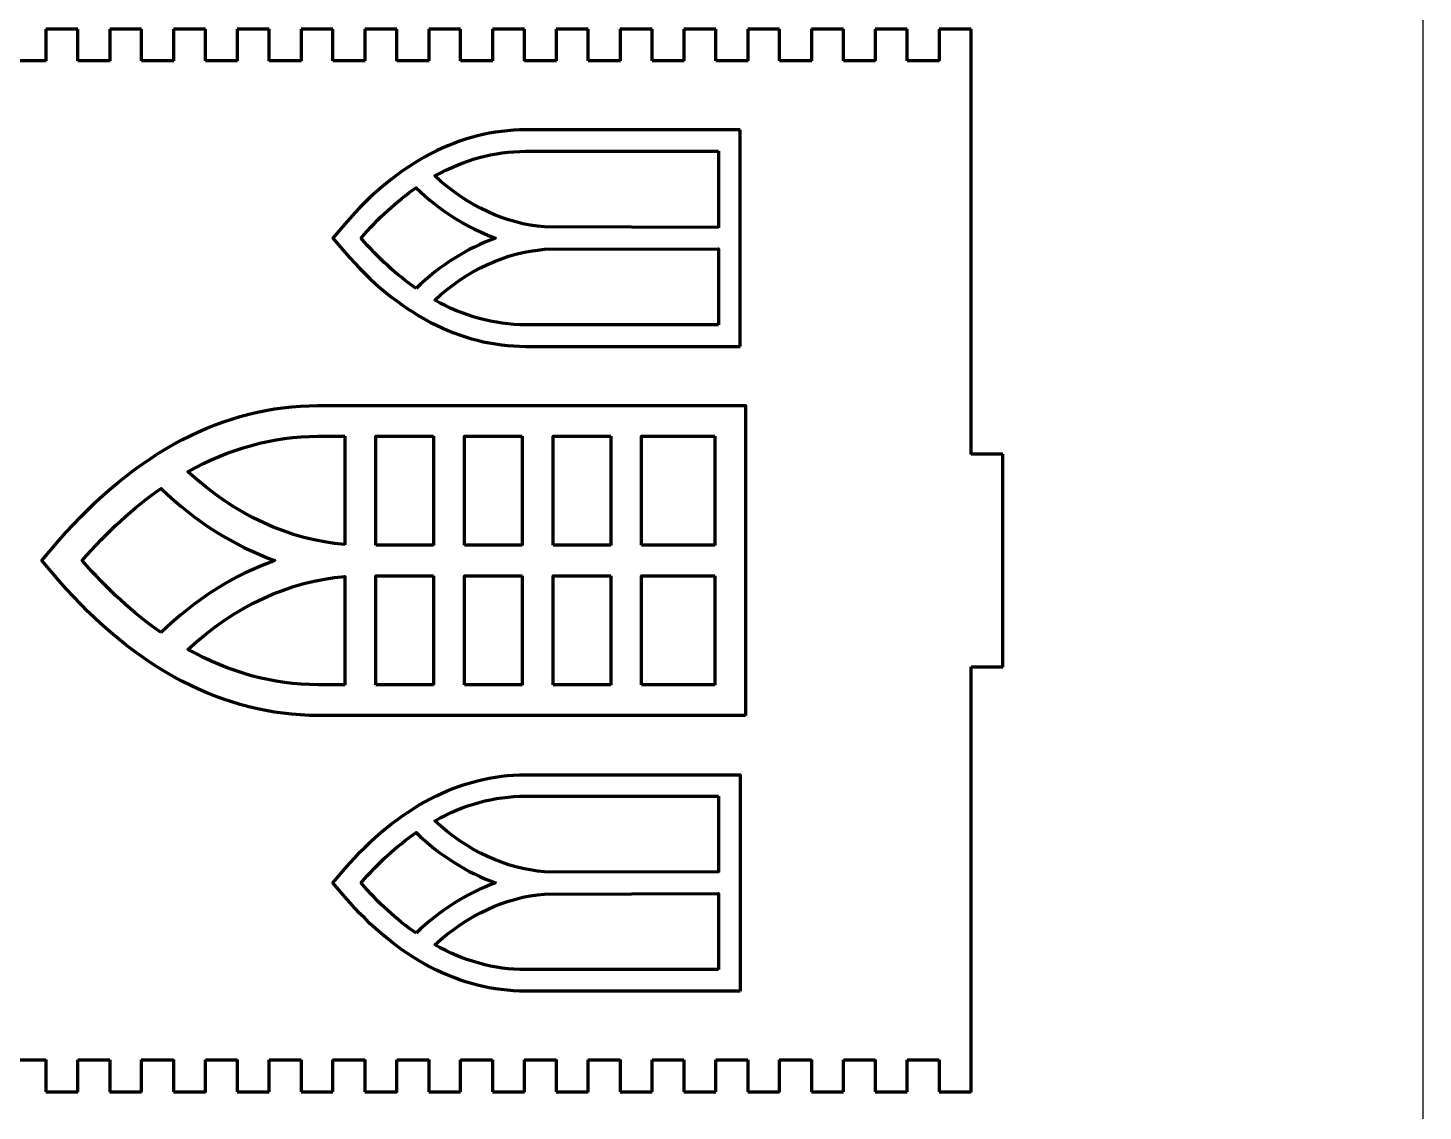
# Model space of a CAD drawing. Header units: centimetres. Extents: x 1569 to 2514, y -799 to -397.
# Drawn here: x 2391.6 to 2514.1, y -692.4 to -597.3 of the extents above; entities that cross this region are included whole.
import ezdxf

# ---------------------------------------------------------------- set-up
doc = ezdxf.new("R2010")
doc.units = ezdxf.units.CM
doc.header["$MEASUREMENT"] = 0
doc.layers.add('layer 1', color=7, linetype='Continuous')

msp = doc.modelspace()

# ---------------------------------------------------------------- linework, layer by layer
msp.add_line((2514.09, -797.2), (2514.09, -397.2))
at = {"layer": 'layer 1', "lineweight": 80}
for points, knots in [([(2396.01, -597.42), (2396.01, -597.42), (2396.01, -597.42), (2393.21, -597.42), (2393.21, -597.42)], [0.86631016, 0.86631016, 0.86631016, 0.86631016, 0.86631017, 0.871657754, 0.871657754, 0.871657754, 0.871657754]), ([(2393.21, -597.42), (2393.21, -597.42), (2393.21, -597.42), (2393.21, -600.22), (2393.21, -600.22)], [0.871657754, 0.871657754, 0.871657754, 0.871657754, 0.871657764, 0.877005348, 0.877005348, 0.877005348, 0.877005348]), ([(2396.01, -600.22), (2396.01, -600.22), (2396.01, -600.22), (2396.01, -597.42), (2396.01, -597.42)], [0.860962567, 0.860962567, 0.860962567, 0.860962567, 0.860962577, 0.86631016, 0.86631016, 0.86631016, 0.86631016]), ([(2401.61, -597.42), (2401.61, -597.42), (2401.61, -597.42), (2398.81, -597.42), (2398.81, -597.42)], [0.844919786, 0.844919786, 0.844919786, 0.844919786, 0.844919796, 0.85026738, 0.85026738, 0.85026738, 0.85026738]), ([(2398.81, -597.42), (2398.81, -597.42), (2398.81, -597.42), (2398.81, -600.22), (2398.81, -600.22)], [0.85026738, 0.85026738, 0.85026738, 0.85026738, 0.85026739, 0.855614973, 0.855614973, 0.855614973, 0.855614973]), ([(2401.61, -600.22), (2401.61, -600.22), (2401.61, -600.22), (2401.61, -597.42), (2401.61, -597.42)], [0.839572193, 0.839572193, 0.839572193, 0.839572193, 0.839572203, 0.844919786, 0.844919786, 0.844919786, 0.844919786]), ([(2407.21, -597.42), (2407.21, -597.42), (2407.21, -597.42), (2404.41, -597.42), (2404.41, -597.42)], [0.823529412, 0.823529412, 0.823529412, 0.823529412, 0.823529422, 0.828877005, 0.828877005, 0.828877005, 0.828877005]), ([(2404.41, -597.42), (2404.41, -597.42), (2404.41, -597.42), (2404.41, -600.22), (2404.41, -600.22)], [0.828877005, 0.828877005, 0.828877005, 0.828877005, 0.828877015, 0.834224599, 0.834224599, 0.834224599, 0.834224599]), ([(2407.21, -600.22), (2407.21, -600.22), (2407.21, -600.22), (2407.21, -597.42), (2407.21, -597.42)], [0.818181818, 0.818181818, 0.818181818, 0.818181818, 0.818181828, 0.823529412, 0.823529412, 0.823529412, 0.823529412]), ([(2412.81, -597.42), (2412.81, -597.42), (2412.81, -597.42), (2410.01, -597.42), (2410.01, -597.42)], [0.802139037, 0.802139037, 0.802139037, 0.802139037, 0.802139047, 0.807486631, 0.807486631, 0.807486631, 0.807486631]), ([(2410.01, -597.42), (2410.01, -597.42), (2410.01, -597.42), (2410.01, -600.22), (2410.01, -600.22)], [0.807486631, 0.807486631, 0.807486631, 0.807486631, 0.807486641, 0.812834225, 0.812834225, 0.812834225, 0.812834225]), ([(2412.81, -600.22), (2412.81, -600.22), (2412.81, -600.22), (2412.81, -597.42), (2412.81, -597.42)], [0.796791444, 0.796791444, 0.796791444, 0.796791444, 0.796791454, 0.802139037, 0.802139037, 0.802139037, 0.802139037]), ([(2418.41, -597.42), (2418.41, -597.42), (2418.41, -597.42), (2415.61, -597.42), (2415.61, -597.42)], [0.780748663, 0.780748663, 0.780748663, 0.780748663, 0.780748673, 0.786096257, 0.786096257, 0.786096257, 0.786096257]), ([(2415.61, -597.42), (2415.61, -597.42), (2415.61, -597.42), (2415.61, -600.22), (2415.61, -600.22)], [0.786096257, 0.786096257, 0.786096257, 0.786096257, 0.786096267, 0.79144385, 0.79144385, 0.79144385, 0.79144385]), ([(2418.41, -600.22), (2418.41, -600.22), (2418.41, -600.22), (2418.41, -597.42), (2418.41, -597.42)], [0.77540107, 0.77540107, 0.77540107, 0.77540107, 0.77540108, 0.780748663, 0.780748663, 0.780748663, 0.780748663]), ([(2424.01, -597.42), (2424.01, -597.42), (2424.01, -597.42), (2421.21, -597.42), (2421.21, -597.42)], [0.759358289, 0.759358289, 0.759358289, 0.759358289, 0.759358299, 0.764705882, 0.764705882, 0.764705882, 0.764705882]), ([(2421.21, -597.42), (2421.21, -597.42), (2421.21, -597.42), (2421.21, -600.22), (2421.21, -600.22)], [0.764705882, 0.764705882, 0.764705882, 0.764705882, 0.764705892, 0.770053476, 0.770053476, 0.770053476, 0.770053476]), ([(2424.01, -600.22), (2424.01, -600.22), (2424.01, -600.22), (2424.01, -597.42), (2424.01, -597.42)], [0.754010695, 0.754010695, 0.754010695, 0.754010695, 0.754010705, 0.759358289, 0.759358289, 0.759358289, 0.759358289]), ([(2429.61, -597.42), (2429.61, -597.42), (2429.61, -597.42), (2426.81, -597.42), (2426.81, -597.42)], [0.737967914, 0.737967914, 0.737967914, 0.737967914, 0.737967924, 0.743315508, 0.743315508, 0.743315508, 0.743315508]), ([(2426.81, -597.42), (2426.81, -597.42), (2426.81, -597.42), (2426.81, -600.22), (2426.81, -600.22)], [0.743315508, 0.743315508, 0.743315508, 0.743315508, 0.743315518, 0.748663102, 0.748663102, 0.748663102, 0.748663102]), ([(2429.61, -600.22), (2429.61, -600.22), (2429.61, -600.22), (2429.61, -597.42), (2429.61, -597.42)], [0.732620321, 0.732620321, 0.732620321, 0.732620321, 0.732620331, 0.737967914, 0.737967914, 0.737967914, 0.737967914]), ([(2435.21, -597.42), (2435.21, -597.42), (2435.21, -597.42), (2432.41, -597.42), (2432.41, -597.42)], [0.71657754, 0.71657754, 0.71657754, 0.71657754, 0.71657755, 0.721925134, 0.721925134, 0.721925134, 0.721925134]), ([(2432.41, -597.42), (2432.41, -597.42), (2432.41, -597.42), (2432.41, -600.22), (2432.41, -600.22)], [0.721925134, 0.721925134, 0.721925134, 0.721925134, 0.721925144, 0.727272727, 0.727272727, 0.727272727, 0.727272727]), ([(2435.21, -600.22), (2435.21, -600.22), (2435.21, -600.22), (2435.21, -597.42), (2435.21, -597.42)], [0.711229947, 0.711229947, 0.711229947, 0.711229947, 0.711229957, 0.71657754, 0.71657754, 0.71657754, 0.71657754]), ([(2440.81, -597.42), (2440.81, -597.42), (2440.81, -597.42), (2438.01, -597.42), (2438.01, -597.42)], [0.695187166, 0.695187166, 0.695187166, 0.695187166, 0.695187176, 0.700534759, 0.700534759, 0.700534759, 0.700534759]), ([(2438.01, -597.42), (2438.01, -597.42), (2438.01, -597.42), (2438.01, -600.22), (2438.01, -600.22)], [0.700534759, 0.700534759, 0.700534759, 0.700534759, 0.700534769, 0.705882353, 0.705882353, 0.705882353, 0.705882353]), ([(2440.81, -600.22), (2440.81, -600.22), (2440.81, -600.22), (2440.81, -597.42), (2440.81, -597.42)], [0.689839572, 0.689839572, 0.689839572, 0.689839572, 0.689839582, 0.695187166, 0.695187166, 0.695187166, 0.695187166]), ([(2446.41, -597.42), (2446.41, -597.42), (2446.41, -597.42), (2443.61, -597.42), (2443.61, -597.42)], [0.673796791, 0.673796791, 0.673796791, 0.673796791, 0.673796801, 0.679144385, 0.679144385, 0.679144385, 0.679144385]), ([(2443.61, -597.42), (2443.61, -597.42), (2443.61, -597.42), (2443.61, -600.22), (2443.61, -600.22)], [0.679144385, 0.679144385, 0.679144385, 0.679144385, 0.679144395, 0.684491979, 0.684491979, 0.684491979, 0.684491979]), ([(2446.41, -600.22), (2446.41, -600.22), (2446.41, -600.22), (2446.41, -597.42), (2446.41, -597.42)], [0.668449198, 0.668449198, 0.668449198, 0.668449198, 0.668449208, 0.673796791, 0.673796791, 0.673796791, 0.673796791]), ([(2452.01, -597.42), (2452.01, -597.42), (2452.01, -597.42), (2449.21, -597.42), (2449.21, -597.42)], [0.652406417, 0.652406417, 0.652406417, 0.652406417, 0.652406427, 0.657754011, 0.657754011, 0.657754011, 0.657754011]), ([(2449.21, -597.42), (2449.21, -597.42), (2449.21, -597.42), (2449.21, -600.22), (2449.21, -600.22)], [0.657754011, 0.657754011, 0.657754011, 0.657754011, 0.657754021, 0.663101604, 0.663101604, 0.663101604, 0.663101604]), ([(2452.01, -600.22), (2452.01, -600.22), (2452.01, -600.22), (2452.01, -597.42), (2452.01, -597.42)], [0.647058824, 0.647058824, 0.647058824, 0.647058824, 0.647058834, 0.652406417, 0.652406417, 0.652406417, 0.652406417]), ([(2457.61, -597.42), (2457.61, -597.42), (2457.61, -597.42), (2454.81, -597.42), (2454.81, -597.42)], [0.631016043, 0.631016043, 0.631016043, 0.631016043, 0.631016053, 0.636363636, 0.636363636, 0.636363636, 0.636363636]), ([(2454.81, -597.42), (2454.81, -597.42), (2454.81, -597.42), (2454.81, -600.22), (2454.81, -600.22)], [0.636363636, 0.636363636, 0.636363636, 0.636363636, 0.636363646, 0.64171123, 0.64171123, 0.64171123, 0.64171123]), ([(2457.61, -600.22), (2457.61, -600.22), (2457.61, -600.22), (2457.61, -597.42), (2457.61, -597.42)], [0.625668449, 0.625668449, 0.625668449, 0.625668449, 0.625668459, 0.631016043, 0.631016043, 0.631016043, 0.631016043]), ([(2463.21, -597.42), (2463.21, -597.42), (2463.21, -597.42), (2460.41, -597.42), (2460.41, -597.42)], [0.609625668, 0.609625668, 0.609625668, 0.609625668, 0.609625678, 0.614973262, 0.614973262, 0.614973262, 0.614973262]), ([(2460.41, -597.42), (2460.41, -597.42), (2460.41, -597.42), (2460.41, -600.22), (2460.41, -600.22)], [0.614973262, 0.614973262, 0.614973262, 0.614973262, 0.614973272, 0.620320856, 0.620320856, 0.620320856, 0.620320856]), ([(2463.21, -600.22), (2463.21, -600.22), (2463.21, -600.22), (2463.21, -597.42), (2463.21, -597.42)], [0.604278075, 0.604278075, 0.604278075, 0.604278075, 0.604278085, 0.609625668, 0.609625668, 0.609625668, 0.609625668]), ([(2468.81, -597.42), (2468.81, -597.42), (2468.81, -597.42), (2466.01, -597.42), (2466.01, -597.42)], [0.588235294, 0.588235294, 0.588235294, 0.588235294, 0.588235304, 0.593582888, 0.593582888, 0.593582888, 0.593582888]), ([(2466.01, -597.42), (2466.01, -597.42), (2466.01, -597.42), (2466.01, -600.22), (2466.01, -600.22)], [0.593582888, 0.593582888, 0.593582888, 0.593582888, 0.593582898, 0.598930481, 0.598930481, 0.598930481, 0.598930481]), ([(2468.81, -600.22), (2468.81, -600.22), (2468.81, -600.22), (2468.81, -597.42), (2468.81, -597.42)], [0.582887701, 0.582887701, 0.582887701, 0.582887701, 0.582887711, 0.588235294, 0.588235294, 0.588235294, 0.588235294]), ([(2474.41, -597.42), (2474.41, -597.42), (2474.41, -597.42), (2471.61, -597.42), (2471.61, -597.42)], [0.561497326, 0.561497326, 0.561497326, 0.561497326, 0.561497336, 0.56684492, 0.56684492, 0.56684492, 0.56684492]), ([(2471.61, -597.42), (2471.61, -597.42), (2471.61, -597.42), (2471.61, -597.42), (2471.61, -597.42)], [0.56684492, 0.56684492, 0.56684492, 0.56684492, 0.56684493, 0.572192513, 0.572192513, 0.572192513, 0.572192513]), ([(2471.61, -597.42), (2471.61, -597.42), (2471.61, -597.42), (2471.61, -600.22), (2471.61, -600.22)], [0.572192513, 0.572192513, 0.572192513, 0.572192513, 0.572192523, 0.577540107, 0.577540107, 0.577540107, 0.577540107]), ([(2474.41, -634.75), (2474.41, -634.75), (2474.41, -634.75), (2474.41, -597.42), (2474.41, -597.42)], [0.556149733, 0.556149733, 0.556149733, 0.556149733, 0.556149743, 0.561497326, 0.561497326, 0.561497326, 0.561497326]), ([(2393.21, -600.22), (2393.21, -600.22), (2393.21, -600.22), (2390.41, -600.22), (2390.41, -600.22)], [0.877005348, 0.877005348, 0.877005348, 0.877005348, 0.877005358, 0.882352941, 0.882352941, 0.882352941, 0.882352941]), ([(2398.81, -600.22), (2398.81, -600.22), (2398.81, -600.22), (2396.01, -600.22), (2396.01, -600.22)], [0.855614973, 0.855614973, 0.855614973, 0.855614973, 0.855614983, 0.860962567, 0.860962567, 0.860962567, 0.860962567]), ([(2404.41, -600.22), (2404.41, -600.22), (2404.41, -600.22), (2401.61, -600.22), (2401.61, -600.22)], [0.834224599, 0.834224599, 0.834224599, 0.834224599, 0.834224609, 0.839572193, 0.839572193, 0.839572193, 0.839572193]), ([(2410.01, -600.22), (2410.01, -600.22), (2410.01, -600.22), (2407.21, -600.22), (2407.21, -600.22)], [0.812834225, 0.812834225, 0.812834225, 0.812834225, 0.812834235, 0.818181818, 0.818181818, 0.818181818, 0.818181818]), ([(2415.61, -600.22), (2415.61, -600.22), (2415.61, -600.22), (2412.81, -600.22), (2412.81, -600.22)], [0.79144385, 0.79144385, 0.79144385, 0.79144385, 0.79144386, 0.796791444, 0.796791444, 0.796791444, 0.796791444]), ([(2421.21, -600.22), (2421.21, -600.22), (2421.21, -600.22), (2418.41, -600.22), (2418.41, -600.22)], [0.770053476, 0.770053476, 0.770053476, 0.770053476, 0.770053486, 0.77540107, 0.77540107, 0.77540107, 0.77540107]), ([(2426.81, -600.22), (2426.81, -600.22), (2426.81, -600.22), (2424.01, -600.22), (2424.01, -600.22)], [0.748663102, 0.748663102, 0.748663102, 0.748663102, 0.748663112, 0.754010695, 0.754010695, 0.754010695, 0.754010695]), ([(2432.41, -600.22), (2432.41, -600.22), (2432.41, -600.22), (2429.61, -600.22), (2429.61, -600.22)], [0.727272727, 0.727272727, 0.727272727, 0.727272727, 0.727272737, 0.732620321, 0.732620321, 0.732620321, 0.732620321]), ([(2438.01, -600.22), (2438.01, -600.22), (2438.01, -600.22), (2435.21, -600.22), (2435.21, -600.22)], [0.705882353, 0.705882353, 0.705882353, 0.705882353, 0.705882363, 0.711229947, 0.711229947, 0.711229947, 0.711229947]), ([(2443.61, -600.22), (2443.61, -600.22), (2443.61, -600.22), (2440.81, -600.22), (2440.81, -600.22)], [0.684491979, 0.684491979, 0.684491979, 0.684491979, 0.684491989, 0.689839572, 0.689839572, 0.689839572, 0.689839572]), ([(2449.21, -600.22), (2449.21, -600.22), (2449.21, -600.22), (2446.41, -600.22), (2446.41, -600.22)], [0.663101604, 0.663101604, 0.663101604, 0.663101604, 0.663101614, 0.668449198, 0.668449198, 0.668449198, 0.668449198]), ([(2454.81, -600.22), (2454.81, -600.22), (2454.81, -600.22), (2452.01, -600.22), (2452.01, -600.22)], [0.64171123, 0.64171123, 0.64171123, 0.64171123, 0.64171124, 0.647058824, 0.647058824, 0.647058824, 0.647058824]), ([(2460.41, -600.22), (2460.41, -600.22), (2460.41, -600.22), (2457.61, -600.22), (2457.61, -600.22)], [0.620320856, 0.620320856, 0.620320856, 0.620320856, 0.620320866, 0.625668449, 0.625668449, 0.625668449, 0.625668449]), ([(2466.01, -600.22), (2466.01, -600.22), (2466.01, -600.22), (2463.21, -600.22), (2463.21, -600.22)], [0.598930481, 0.598930481, 0.598930481, 0.598930481, 0.598930491, 0.604278075, 0.604278075, 0.604278075, 0.604278075]), ([(2471.61, -600.22), (2471.61, -600.22), (2471.61, -600.22), (2468.81, -600.22), (2468.81, -600.22)], [0.577540107, 0.577540107, 0.577540107, 0.577540107, 0.577540117, 0.582887701, 0.582887701, 0.582887701, 0.582887701]), ([(2427.35, -610.32), (2427.35, -610.32), (2429.86, -608.91), (2432.55, -608.15), (2435.33, -608.15)], [0.5714286, 0.5714286, 0.5714286, 0.5714286, 0.5714286, 0.7142857, 0.7142857, 0.7142857, 0.7142857]), ([(2435.33, -608.15), (2435.33, -608.15), (2435.33, -608.15), (2436.98, -608.15), (2436.98, -608.15)], [0.7142857, 0.7142857, 0.7142857, 0.7142857, 0.7142857, 1, 1, 1, 1]), ([(2452.26, -608.15), (2452.26, -608.15), (2452.26, -608.15), (2452.26, -614.83), (2452.26, -614.83)], [0.1428571, 0.1428571, 0.1428571, 0.1428571, 0.1428572, 0.2857143, 0.2857143, 0.2857143, 0.2857143]), ([(2436.98, -614.79), (2436.98, -614.79), (2433.61, -614.54), (2430.19, -612.95), (2427.35, -610.32)], [0.4285714, 0.4285714, 0.4285714, 0.4285714, 0.4285714, 0.5714286, 0.5714286, 0.5714286, 0.5714286]), ([(2420.87, -615.77), (2420.87, -615.77), (2422.38, -614.02), (2424, -612.54), (2425.7, -611.35)], [0.2, 0.2, 0.2, 0.2, 0.2, 0.4, 0.4, 0.4, 0.4]), ([(2425.7, -611.35), (2425.7, -611.35), (2427.78, -613.37), (2430.18, -614.88), (2432.68, -615.77)], [0.4, 0.4, 0.4, 0.4, 0.4, 0.6, 0.6, 0.6, 0.6]), ([(2432.68, -615.77), (2432.68, -615.77), (2430.18, -616.67), (2427.78, -618.17), (2425.7, -620.19)], [0.6, 0.6, 0.6, 0.6, 0.6, 1, 1, 1, 1]), ([(2452.26, -614.83), (2452.26, -614.83), (2452.26, -614.83), (2436.98, -614.79), (2436.98, -614.79)], [0.2857143, 0.2857143, 0.2857143, 0.2857143, 0.2857143, 0.4285714, 0.4285714, 0.4285714, 0.4285714]), ([(2427.35, -621.22), (2427.35, -621.22), (2430.19, -618.59), (2433.61, -617.01), (2436.98, -616.76)], [0.375, 0.375, 0.375, 0.375, 0.375, 0.5, 0.5, 0.5, 0.5]), ([(2436.98, -616.76), (2436.98, -616.76), (2436.98, -616.76), (2452.26, -616.72), (2452.26, -616.72)], [0.5, 0.5, 0.5, 0.5, 0.5, 0.625, 0.625, 0.625, 0.625]), ([(2452.26, -616.72), (2452.26, -616.72), (2452.26, -616.72), (2452.26, -623.39), (2452.26, -623.39)], [0.625, 0.625, 0.625, 0.625, 0.625, 0.75, 0.75, 0.75, 0.75]), ([(2435.33, -623.39), (2435.33, -623.39), (2432.55, -623.39), (2429.86, -622.63), (2427.35, -621.22)], [0.25, 0.25, 0.25, 0.25, 0.25, 0.375, 0.375, 0.375, 0.375]), ([(2436.98, -623.39), (2436.98, -623.39), (2436.98, -623.39), (2435.33, -623.39), (2435.33, -623.39)], [0.125, 0.125, 0.125, 0.125, 0.125, 0.25, 0.25, 0.25, 0.25]), ([(2405.68, -636.29), (2405.68, -636.29), (2409.28, -634.27), (2413.12, -633.18), (2417.1, -633.18)], [0.4, 0.4, 0.4, 0.4, 0.4, 0.6, 0.6, 0.6, 0.6]), ([(2417.1, -633.18), (2417.1, -633.18), (2417.1, -633.18), (2419.46, -633.18), (2419.46, -633.18)], [0.6, 0.6, 0.6, 0.6, 0.6, 1, 1, 1, 1]), ([(2422.16, -642.74), (2422.16, -642.74), (2422.16, -642.74), (2422.16, -633.18), (2422.16, -633.18)], [0.4, 0.4, 0.4, 0.4, 0.4, 0.6, 0.6, 0.6, 0.6]), ([(2422.16, -633.18), (2422.16, -633.18), (2422.16, -633.18), (2427.24, -633.18), (2427.24, -633.18)], [0.6, 0.6, 0.6, 0.6, 0.6, 1, 1, 1, 1]), ([(2429.94, -642.74), (2429.94, -642.74), (2429.94, -642.74), (2429.94, -633.18), (2429.94, -633.18)], [0.4, 0.4, 0.4, 0.4, 0.4, 0.6, 0.6, 0.6, 0.6]), ([(2429.94, -633.18), (2429.94, -633.18), (2429.94, -633.18), (2435.02, -633.18), (2435.02, -633.18)], [0.6, 0.6, 0.6, 0.6, 0.6, 1, 1, 1, 1]), ([(2437.72, -642.74), (2437.72, -642.74), (2437.72, -642.74), (2437.72, -633.18), (2437.72, -633.18)], [0.4, 0.4, 0.4, 0.4, 0.4, 0.6, 0.6, 0.6, 0.6]), ([(2437.72, -633.18), (2437.72, -633.18), (2437.72, -633.18), (2442.8, -633.18), (2442.8, -633.18)], [0.6, 0.6, 0.6, 0.6, 0.6, 1, 1, 1, 1]), ([(2445.5, -642.74), (2445.5, -642.74), (2445.5, -642.74), (2445.5, -633.18), (2445.5, -633.18)], [0.4, 0.4, 0.4, 0.4, 0.4, 0.6, 0.6, 0.6, 0.6]), ([(2445.5, -633.18), (2445.5, -633.18), (2445.5, -633.18), (2451.93, -633.18), (2451.93, -633.18)], [0.6, 0.6, 0.6, 0.6, 0.6, 1, 1, 1, 1]), ([(2477.21, -634.75), (2477.21, -634.75), (2477.21, -634.75), (2474.41, -634.75), (2474.41, -634.75)], [0.550802139, 0.550802139, 0.550802139, 0.550802139, 0.550802149, 0.556149733, 0.556149733, 0.556149733, 0.556149733]), ([(2477.21, -653.42), (2477.21, -653.42), (2477.21, -653.42), (2477.21, -634.75), (2477.21, -634.75)], [0.545454545, 0.545454545, 0.545454545, 0.545454545, 0.545454555, 0.550802139, 0.550802139, 0.550802139, 0.550802139]), ([(2419.46, -642.68), (2419.46, -642.68), (2414.64, -642.32), (2409.74, -640.05), (2405.68, -636.29)], [0.2, 0.2, 0.2, 0.2, 0.2, 0.4, 0.4, 0.4, 0.4]), ([(2396.41, -644.09), (2396.41, -644.09), (2398.57, -641.58), (2400.88, -639.46), (2403.32, -637.76)], [0.2, 0.2, 0.2, 0.2, 0.2, 0.4, 0.4, 0.4, 0.4]), ([(2403.32, -637.76), (2403.32, -637.76), (2406.3, -640.65), (2409.73, -642.81), (2413.31, -644.09)], [0.4, 0.4, 0.4, 0.4, 0.4, 0.6, 0.6, 0.6, 0.6]), ([(2427.24, -642.74), (2427.24, -642.74), (2427.24, -642.74), (2422.16, -642.74), (2422.16, -642.74)], [0.2, 0.2, 0.2, 0.2, 0.2, 0.4, 0.4, 0.4, 0.4]), ([(2435.02, -642.74), (2435.02, -642.74), (2435.02, -642.74), (2429.94, -642.74), (2429.94, -642.74)], [0.2, 0.2, 0.2, 0.2, 0.2, 0.4, 0.4, 0.4, 0.4]), ([(2442.8, -642.74), (2442.8, -642.74), (2442.8, -642.74), (2437.72, -642.74), (2437.72, -642.74)], [0.2, 0.2, 0.2, 0.2, 0.2, 0.4, 0.4, 0.4, 0.4]), ([(2451.93, -642.74), (2451.93, -642.74), (2451.93, -642.74), (2445.5, -642.74), (2445.5, -642.74)], [0.2, 0.2, 0.2, 0.2, 0.2, 0.4, 0.4, 0.4, 0.4]), ([(2413.31, -644.09), (2413.31, -644.09), (2409.73, -645.36), (2406.3, -647.52), (2403.32, -650.41)], [0.6, 0.6, 0.6, 0.6, 0.6, 1, 1, 1, 1]), ([(2405.68, -651.89), (2405.68, -651.89), (2409.74, -648.13), (2414.64, -645.85), (2419.46, -645.49)], [0.2, 0.2, 0.2, 0.2, 0.2, 0.4, 0.4, 0.4, 0.4]), ([(2419.46, -645.49), (2419.46, -645.49), (2419.46, -645.49), (2419.46, -655), (2419.46, -655)], [0.4, 0.4, 0.4, 0.4, 0.4, 0.6, 0.6, 0.6, 0.6]), ([(2422.16, -655), (2422.16, -655), (2422.16, -655), (2422.16, -645.44), (2422.16, -645.44)], [0.4, 0.4, 0.4, 0.4, 0.4, 0.6, 0.6, 0.6, 0.6]), ([(2422.16, -645.44), (2422.16, -645.44), (2422.16, -645.44), (2427.24, -645.44), (2427.24, -645.44)], [0.6, 0.6, 0.6, 0.6, 0.6, 1, 1, 1, 1]), ([(2429.94, -655), (2429.94, -655), (2429.94, -655), (2429.94, -645.44), (2429.94, -645.44)], [0.4, 0.4, 0.4, 0.4, 0.4, 0.6, 0.6, 0.6, 0.6]), ([(2429.94, -645.44), (2429.94, -645.44), (2429.94, -645.44), (2435.02, -645.44), (2435.02, -645.44)], [0.6, 0.6, 0.6, 0.6, 0.6, 1, 1, 1, 1]), ([(2437.72, -655), (2437.72, -655), (2437.72, -655), (2437.72, -645.44), (2437.72, -645.44)], [0.4, 0.4, 0.4, 0.4, 0.4, 0.6, 0.6, 0.6, 0.6]), ([(2437.72, -645.44), (2437.72, -645.44), (2437.72, -645.44), (2442.8, -645.44), (2442.8, -645.44)], [0.6, 0.6, 0.6, 0.6, 0.6, 1, 1, 1, 1]), ([(2445.5, -655), (2445.5, -655), (2445.5, -655), (2445.5, -645.44), (2445.5, -645.44)], [0.4, 0.4, 0.4, 0.4, 0.4, 0.6, 0.6, 0.6, 0.6]), ([(2445.5, -645.44), (2445.5, -645.44), (2445.5, -645.44), (2451.93, -645.44), (2451.93, -645.44)], [0.6, 0.6, 0.6, 0.6, 0.6, 1, 1, 1, 1]), ([(2474.41, -690.75), (2474.41, -690.75), (2474.41, -690.75), (2474.41, -653.42), (2474.41, -653.42)], [0.534759358, 0.534759358, 0.534759358, 0.534759358, 0.534759368, 0.540106952, 0.540106952, 0.540106952, 0.540106952]), ([(2474.41, -653.42), (2474.41, -653.42), (2474.41, -653.42), (2477.21, -653.42), (2477.21, -653.42)], [0.540106952, 0.540106952, 0.540106952, 0.540106952, 0.540106962, 0.545454545, 0.545454545, 0.545454545, 0.545454545]), ([(2419.46, -655), (2419.46, -655), (2419.46, -655), (2417.1, -655), (2417.1, -655)], [0.6, 0.6, 0.6, 0.6, 0.6, 1, 1, 1, 1]), ([(2427.24, -655), (2427.24, -655), (2427.24, -655), (2422.16, -655), (2422.16, -655)], [0.2, 0.2, 0.2, 0.2, 0.2, 0.4, 0.4, 0.4, 0.4]), ([(2435.02, -655), (2435.02, -655), (2435.02, -655), (2429.94, -655), (2429.94, -655)], [0.2, 0.2, 0.2, 0.2, 0.2, 0.4, 0.4, 0.4, 0.4]), ([(2442.8, -655), (2442.8, -655), (2442.8, -655), (2437.72, -655), (2437.72, -655)], [0.2, 0.2, 0.2, 0.2, 0.2, 0.4, 0.4, 0.4, 0.4]), ([(2451.93, -655), (2451.93, -655), (2451.93, -655), (2445.5, -655), (2445.5, -655)], [0.2, 0.2, 0.2, 0.2, 0.2, 0.4, 0.4, 0.4, 0.4]), ([(2427.35, -666.95), (2427.35, -666.95), (2429.86, -665.54), (2432.55, -664.78), (2435.33, -664.78)], [0.5714286, 0.5714286, 0.5714286, 0.5714286, 0.5714286, 0.7142857, 0.7142857, 0.7142857, 0.7142857]), ([(2435.33, -664.78), (2435.33, -664.78), (2435.33, -664.78), (2436.98, -664.78), (2436.98, -664.78)], [0.7142857, 0.7142857, 0.7142857, 0.7142857, 0.7142857, 1, 1, 1, 1]), ([(2452.26, -664.78), (2452.26, -664.78), (2452.26, -664.78), (2452.26, -671.46), (2452.26, -671.46)], [0.1428571, 0.1428571, 0.1428571, 0.1428571, 0.1428572, 0.2857143, 0.2857143, 0.2857143, 0.2857143]), ([(2436.98, -671.42), (2436.98, -671.42), (2433.61, -671.17), (2430.19, -669.58), (2427.35, -666.95)], [0.4285714, 0.4285714, 0.4285714, 0.4285714, 0.4285714, 0.5714286, 0.5714286, 0.5714286, 0.5714286]), ([(2420.87, -672.4), (2420.87, -672.4), (2422.38, -670.65), (2424, -669.17), (2425.7, -667.98)], [0.2, 0.2, 0.2, 0.2, 0.2, 0.4, 0.4, 0.4, 0.4]), ([(2425.7, -667.98), (2425.7, -667.98), (2427.78, -670), (2430.18, -671.51), (2432.68, -672.4)], [0.4, 0.4, 0.4, 0.4, 0.4, 0.6, 0.6, 0.6, 0.6]), ([(2452.26, -671.46), (2452.26, -671.46), (2452.26, -671.46), (2436.98, -671.42), (2436.98, -671.42)], [0.2857143, 0.2857143, 0.2857143, 0.2857143, 0.2857143, 0.4285714, 0.4285714, 0.4285714, 0.4285714]), ([(2432.68, -672.4), (2432.68, -672.4), (2430.18, -673.29), (2427.78, -674.8), (2425.7, -676.82)], [0.6, 0.6, 0.6, 0.6, 0.6, 1, 1, 1, 1]), ([(2427.35, -677.85), (2427.35, -677.85), (2430.19, -675.22), (2433.61, -673.64), (2436.98, -673.38)], [0.4285714, 0.4285714, 0.4285714, 0.4285714, 0.4285714, 0.5714286, 0.5714286, 0.5714286, 0.5714286]), ([(2436.98, -673.38), (2436.98, -673.38), (2436.98, -673.38), (2452.26, -673.34), (2452.26, -673.34)], [0.5714286, 0.5714286, 0.5714286, 0.5714286, 0.5714286, 0.7142857, 0.7142857, 0.7142857, 0.7142857]), ([(2452.26, -673.34), (2452.26, -673.34), (2452.26, -673.34), (2452.26, -680.02), (2452.26, -680.02)], [0.7142857, 0.7142857, 0.7142857, 0.7142857, 0.7142857, 1, 1, 1, 1]), ([(2435.33, -680.02), (2435.33, -680.02), (2432.55, -680.02), (2429.86, -679.26), (2427.35, -677.85)], [0.2857143, 0.2857143, 0.2857143, 0.2857143, 0.2857143, 0.4285714, 0.4285714, 0.4285714, 0.4285714]), ([(2436.98, -680.02), (2436.98, -680.02), (2436.98, -680.02), (2435.33, -680.02), (2435.33, -680.02)], [0.1428571, 0.1428571, 0.1428571, 0.1428571, 0.1428572, 0.2857143, 0.2857143, 0.2857143, 0.2857143]), ([(2390.41, -687.95), (2390.41, -687.95), (2390.41, -687.95), (2393.21, -687.95), (2393.21, -687.95)], [0.213903743, 0.213903743, 0.213903743, 0.213903743, 0.213903753, 0.219251337, 0.219251337, 0.219251337, 0.219251337]), ([(2393.21, -687.95), (2393.21, -687.95), (2393.21, -687.95), (2393.21, -690.75), (2393.21, -690.75)], [0.219251337, 0.219251337, 0.219251337, 0.219251337, 0.219251347, 0.22459893, 0.22459893, 0.22459893, 0.22459893]), ([(2396.01, -690.75), (2396.01, -690.75), (2396.01, -690.75), (2396.01, -687.95), (2396.01, -687.95)], [0.229946524, 0.229946524, 0.229946524, 0.229946524, 0.229946534, 0.235294118, 0.235294118, 0.235294118, 0.235294118]), ([(2396.01, -687.95), (2396.01, -687.95), (2396.01, -687.95), (2398.81, -687.95), (2398.81, -687.95)], [0.235294118, 0.235294118, 0.235294118, 0.235294118, 0.235294128, 0.240641711, 0.240641711, 0.240641711, 0.240641711]), ([(2398.81, -687.95), (2398.81, -687.95), (2398.81, -687.95), (2398.81, -690.75), (2398.81, -690.75)], [0.240641711, 0.240641711, 0.240641711, 0.240641711, 0.240641721, 0.245989305, 0.245989305, 0.245989305, 0.245989305]), ([(2401.61, -690.75), (2401.61, -690.75), (2401.61, -690.75), (2401.61, -687.95), (2401.61, -687.95)], [0.251336898, 0.251336898, 0.251336898, 0.251336898, 0.251336908, 0.256684492, 0.256684492, 0.256684492, 0.256684492]), ([(2401.61, -687.95), (2401.61, -687.95), (2401.61, -687.95), (2404.41, -687.95), (2404.41, -687.95)], [0.256684492, 0.256684492, 0.256684492, 0.256684492, 0.256684502, 0.262032086, 0.262032086, 0.262032086, 0.262032086]), ([(2404.41, -687.95), (2404.41, -687.95), (2404.41, -687.95), (2404.41, -690.75), (2404.41, -690.75)], [0.262032086, 0.262032086, 0.262032086, 0.262032086, 0.262032096, 0.267379679, 0.267379679, 0.267379679, 0.267379679]), ([(2407.21, -690.75), (2407.21, -690.75), (2407.21, -690.75), (2407.21, -687.95), (2407.21, -687.95)], [0.272727273, 0.272727273, 0.272727273, 0.272727273, 0.272727283, 0.278074866, 0.278074866, 0.278074866, 0.278074866]), ([(2407.21, -687.95), (2407.21, -687.95), (2407.21, -687.95), (2410.01, -687.95), (2410.01, -687.95)], [0.278074866, 0.278074866, 0.278074866, 0.278074866, 0.278074876, 0.28342246, 0.28342246, 0.28342246, 0.28342246]), ([(2410.01, -687.95), (2410.01, -687.95), (2410.01, -687.95), (2410.01, -690.75), (2410.01, -690.75)], [0.28342246, 0.28342246, 0.28342246, 0.28342246, 0.28342247, 0.288770053, 0.288770053, 0.288770053, 0.288770053]), ([(2412.81, -690.75), (2412.81, -690.75), (2412.81, -690.75), (2412.81, -687.95), (2412.81, -687.95)], [0.294117647, 0.294117647, 0.294117647, 0.294117647, 0.294117657, 0.299465241, 0.299465241, 0.299465241, 0.299465241]), ([(2412.81, -687.95), (2412.81, -687.95), (2412.81, -687.95), (2415.61, -687.95), (2415.61, -687.95)], [0.299465241, 0.299465241, 0.299465241, 0.299465241, 0.299465251, 0.304812834, 0.304812834, 0.304812834, 0.304812834]), ([(2415.61, -687.95), (2415.61, -687.95), (2415.61, -687.95), (2415.61, -690.75), (2415.61, -690.75)], [0.304812834, 0.304812834, 0.304812834, 0.304812834, 0.304812844, 0.310160428, 0.310160428, 0.310160428, 0.310160428]), ([(2418.41, -690.75), (2418.41, -690.75), (2418.41, -690.75), (2418.41, -687.95), (2418.41, -687.95)], [0.315508021, 0.315508021, 0.315508021, 0.315508021, 0.315508031, 0.320855615, 0.320855615, 0.320855615, 0.320855615]), ([(2418.41, -687.95), (2418.41, -687.95), (2418.41, -687.95), (2421.21, -687.95), (2421.21, -687.95)], [0.320855615, 0.320855615, 0.320855615, 0.320855615, 0.320855625, 0.326203209, 0.326203209, 0.326203209, 0.326203209]), ([(2421.21, -687.95), (2421.21, -687.95), (2421.21, -687.95), (2421.21, -690.75), (2421.21, -690.75)], [0.326203209, 0.326203209, 0.326203209, 0.326203209, 0.326203219, 0.331550802, 0.331550802, 0.331550802, 0.331550802]), ([(2424.01, -690.75), (2424.01, -690.75), (2424.01, -690.75), (2424.01, -687.95), (2424.01, -687.95)], [0.336898396, 0.336898396, 0.336898396, 0.336898396, 0.336898406, 0.342245989, 0.342245989, 0.342245989, 0.342245989]), ([(2424.01, -687.95), (2424.01, -687.95), (2424.01, -687.95), (2426.81, -687.95), (2426.81, -687.95)], [0.342245989, 0.342245989, 0.342245989, 0.342245989, 0.342245999, 0.347593583, 0.347593583, 0.347593583, 0.347593583]), ([(2426.81, -687.95), (2426.81, -687.95), (2426.81, -687.95), (2426.81, -690.75), (2426.81, -690.75)], [0.347593583, 0.347593583, 0.347593583, 0.347593583, 0.347593593, 0.352941176, 0.352941176, 0.352941176, 0.352941176]), ([(2429.61, -690.75), (2429.61, -690.75), (2429.61, -690.75), (2429.61, -687.95), (2429.61, -687.95)], [0.35828877, 0.35828877, 0.35828877, 0.35828877, 0.35828878, 0.363636364, 0.363636364, 0.363636364, 0.363636364]), ([(2429.61, -687.95), (2429.61, -687.95), (2429.61, -687.95), (2432.41, -687.95), (2432.41, -687.95)], [0.363636364, 0.363636364, 0.363636364, 0.363636364, 0.363636374, 0.368983957, 0.368983957, 0.368983957, 0.368983957]), ([(2432.41, -687.95), (2432.41, -687.95), (2432.41, -687.95), (2432.41, -690.75), (2432.41, -690.75)], [0.368983957, 0.368983957, 0.368983957, 0.368983957, 0.368983967, 0.374331551, 0.374331551, 0.374331551, 0.374331551]), ([(2435.21, -690.75), (2435.21, -690.75), (2435.21, -690.75), (2435.21, -687.95), (2435.21, -687.95)], [0.379679144, 0.379679144, 0.379679144, 0.379679144, 0.379679154, 0.385026738, 0.385026738, 0.385026738, 0.385026738]), ([(2435.21, -687.95), (2435.21, -687.95), (2435.21, -687.95), (2438.01, -687.95), (2438.01, -687.95)], [0.385026738, 0.385026738, 0.385026738, 0.385026738, 0.385026748, 0.390374332, 0.390374332, 0.390374332, 0.390374332]), ([(2438.01, -687.95), (2438.01, -687.95), (2438.01, -687.95), (2438.01, -690.75), (2438.01, -690.75)], [0.390374332, 0.390374332, 0.390374332, 0.390374332, 0.390374342, 0.395721925, 0.395721925, 0.395721925, 0.395721925]), ([(2440.81, -690.75), (2440.81, -690.75), (2440.81, -690.75), (2440.81, -687.95), (2440.81, -687.95)], [0.401069519, 0.401069519, 0.401069519, 0.401069519, 0.401069529, 0.406417112, 0.406417112, 0.406417112, 0.406417112]), ([(2440.81, -687.95), (2440.81, -687.95), (2440.81, -687.95), (2443.61, -687.95), (2443.61, -687.95)], [0.406417112, 0.406417112, 0.406417112, 0.406417112, 0.406417122, 0.411764706, 0.411764706, 0.411764706, 0.411764706]), ([(2443.61, -687.95), (2443.61, -687.95), (2443.61, -687.95), (2443.61, -690.75), (2443.61, -690.75)], [0.411764706, 0.411764706, 0.411764706, 0.411764706, 0.411764716, 0.417112299, 0.417112299, 0.417112299, 0.417112299]), ([(2446.41, -690.75), (2446.41, -690.75), (2446.41, -690.75), (2446.41, -687.95), (2446.41, -687.95)], [0.422459893, 0.422459893, 0.422459893, 0.422459893, 0.422459903, 0.427807487, 0.427807487, 0.427807487, 0.427807487]), ([(2446.41, -687.95), (2446.41, -687.95), (2446.41, -687.95), (2449.21, -687.95), (2449.21, -687.95)], [0.427807487, 0.427807487, 0.427807487, 0.427807487, 0.427807497, 0.43315508, 0.43315508, 0.43315508, 0.43315508]), ([(2449.21, -687.95), (2449.21, -687.95), (2449.21, -687.95), (2449.21, -690.75), (2449.21, -690.75)], [0.43315508, 0.43315508, 0.43315508, 0.43315508, 0.43315509, 0.438502674, 0.438502674, 0.438502674, 0.438502674]), ([(2452.01, -690.75), (2452.01, -690.75), (2452.01, -690.75), (2452.01, -687.95), (2452.01, -687.95)], [0.443850267, 0.443850267, 0.443850267, 0.443850267, 0.443850277, 0.449197861, 0.449197861, 0.449197861, 0.449197861]), ([(2452.01, -687.95), (2452.01, -687.95), (2452.01, -687.95), (2454.81, -687.95), (2454.81, -687.95)], [0.449197861, 0.449197861, 0.449197861, 0.449197861, 0.449197871, 0.454545455, 0.454545455, 0.454545455, 0.454545455]), ([(2454.81, -687.95), (2454.81, -687.95), (2454.81, -687.95), (2454.81, -690.75), (2454.81, -690.75)], [0.454545455, 0.454545455, 0.454545455, 0.454545455, 0.454545465, 0.459893048, 0.459893048, 0.459893048, 0.459893048]), ([(2457.61, -690.75), (2457.61, -690.75), (2457.61, -690.75), (2457.61, -687.95), (2457.61, -687.95)], [0.465240642, 0.465240642, 0.465240642, 0.465240642, 0.465240652, 0.470588235, 0.470588235, 0.470588235, 0.470588235]), ([(2457.61, -687.95), (2457.61, -687.95), (2457.61, -687.95), (2460.41, -687.95), (2460.41, -687.95)], [0.470588235, 0.470588235, 0.470588235, 0.470588235, 0.470588245, 0.475935829, 0.475935829, 0.475935829, 0.475935829]), ([(2460.41, -687.95), (2460.41, -687.95), (2460.41, -687.95), (2460.41, -690.75), (2460.41, -690.75)], [0.475935829, 0.475935829, 0.475935829, 0.475935829, 0.475935839, 0.481283422, 0.481283422, 0.481283422, 0.481283422]), ([(2463.21, -690.75), (2463.21, -690.75), (2463.21, -690.75), (2463.21, -687.95), (2463.21, -687.95)], [0.486631016, 0.486631016, 0.486631016, 0.486631016, 0.486631026, 0.49197861, 0.49197861, 0.49197861, 0.49197861]), ([(2463.21, -687.95), (2463.21, -687.95), (2463.21, -687.95), (2466.01, -687.95), (2466.01, -687.95)], [0.49197861, 0.49197861, 0.49197861, 0.49197861, 0.49197862, 0.497326203, 0.497326203, 0.497326203, 0.497326203]), ([(2466.01, -687.95), (2466.01, -687.95), (2466.01, -687.95), (2466.01, -690.75), (2466.01, -690.75)], [0.497326203, 0.497326203, 0.497326203, 0.497326203, 0.497326213, 0.502673797, 0.502673797, 0.502673797, 0.502673797]), ([(2468.81, -690.75), (2468.81, -690.75), (2468.81, -690.75), (2468.81, -687.95), (2468.81, -687.95)], [0.50802139, 0.50802139, 0.50802139, 0.50802139, 0.5080214, 0.513368984, 0.513368984, 0.513368984, 0.513368984]), ([(2468.81, -687.95), (2468.81, -687.95), (2468.81, -687.95), (2471.61, -687.95), (2471.61, -687.95)], [0.513368984, 0.513368984, 0.513368984, 0.513368984, 0.513368994, 0.518716578, 0.518716578, 0.518716578, 0.518716578]), ([(2471.61, -687.95), (2471.61, -687.95), (2471.61, -687.95), (2471.61, -690.75), (2471.61, -690.75)], [0.518716578, 0.518716578, 0.518716578, 0.518716578, 0.518716588, 0.524064171, 0.524064171, 0.524064171, 0.524064171]), ([(2393.21, -690.75), (2393.21, -690.75), (2393.21, -690.75), (2396.01, -690.75), (2396.01, -690.75)], [0.22459893, 0.22459893, 0.22459893, 0.22459893, 0.22459894, 0.229946524, 0.229946524, 0.229946524, 0.229946524]), ([(2398.81, -690.75), (2398.81, -690.75), (2398.81, -690.75), (2401.61, -690.75), (2401.61, -690.75)], [0.245989305, 0.245989305, 0.245989305, 0.245989305, 0.245989315, 0.251336898, 0.251336898, 0.251336898, 0.251336898]), ([(2404.41, -690.75), (2404.41, -690.75), (2404.41, -690.75), (2407.21, -690.75), (2407.21, -690.75)], [0.267379679, 0.267379679, 0.267379679, 0.267379679, 0.267379689, 0.272727273, 0.272727273, 0.272727273, 0.272727273]), ([(2410.01, -690.75), (2410.01, -690.75), (2410.01, -690.75), (2412.81, -690.75), (2412.81, -690.75)], [0.288770053, 0.288770053, 0.288770053, 0.288770053, 0.288770063, 0.294117647, 0.294117647, 0.294117647, 0.294117647]), ([(2415.61, -690.75), (2415.61, -690.75), (2415.61, -690.75), (2418.41, -690.75), (2418.41, -690.75)], [0.310160428, 0.310160428, 0.310160428, 0.310160428, 0.310160438, 0.315508021, 0.315508021, 0.315508021, 0.315508021]), ([(2421.21, -690.75), (2421.21, -690.75), (2421.21, -690.75), (2424.01, -690.75), (2424.01, -690.75)], [0.331550802, 0.331550802, 0.331550802, 0.331550802, 0.331550812, 0.336898396, 0.336898396, 0.336898396, 0.336898396]), ([(2426.81, -690.75), (2426.81, -690.75), (2426.81, -690.75), (2429.61, -690.75), (2429.61, -690.75)], [0.352941176, 0.352941176, 0.352941176, 0.352941176, 0.352941186, 0.35828877, 0.35828877, 0.35828877, 0.35828877]), ([(2432.41, -690.75), (2432.41, -690.75), (2432.41, -690.75), (2435.21, -690.75), (2435.21, -690.75)], [0.374331551, 0.374331551, 0.374331551, 0.374331551, 0.374331561, 0.379679144, 0.379679144, 0.379679144, 0.379679144]), ([(2438.01, -690.75), (2438.01, -690.75), (2438.01, -690.75), (2440.81, -690.75), (2440.81, -690.75)], [0.395721925, 0.395721925, 0.395721925, 0.395721925, 0.395721935, 0.401069519, 0.401069519, 0.401069519, 0.401069519]), ([(2443.61, -690.75), (2443.61, -690.75), (2443.61, -690.75), (2446.41, -690.75), (2446.41, -690.75)], [0.417112299, 0.417112299, 0.417112299, 0.417112299, 0.417112309, 0.422459893, 0.422459893, 0.422459893, 0.422459893]), ([(2449.21, -690.75), (2449.21, -690.75), (2449.21, -690.75), (2452.01, -690.75), (2452.01, -690.75)], [0.438502674, 0.438502674, 0.438502674, 0.438502674, 0.438502684, 0.443850267, 0.443850267, 0.443850267, 0.443850267]), ([(2454.81, -690.75), (2454.81, -690.75), (2454.81, -690.75), (2457.61, -690.75), (2457.61, -690.75)], [0.459893048, 0.459893048, 0.459893048, 0.459893048, 0.459893058, 0.465240642, 0.465240642, 0.465240642, 0.465240642]), ([(2460.41, -690.75), (2460.41, -690.75), (2460.41, -690.75), (2463.21, -690.75), (2463.21, -690.75)], [0.481283422, 0.481283422, 0.481283422, 0.481283422, 0.481283432, 0.486631016, 0.486631016, 0.486631016, 0.486631016]), ([(2466.01, -690.75), (2466.01, -690.75), (2466.01, -690.75), (2468.81, -690.75), (2468.81, -690.75)], [0.502673797, 0.502673797, 0.502673797, 0.502673797, 0.502673807, 0.50802139, 0.50802139, 0.50802139, 0.50802139]), ([(2471.61, -690.75), (2471.61, -690.75), (2471.61, -690.75), (2471.61, -690.75), (2471.61, -690.75)], [0.524064171, 0.524064171, 0.524064171, 0.524064171, 0.524064181, 0.529411765, 0.529411765, 0.529411765, 0.529411765]), ([(2471.61, -690.75), (2471.61, -690.75), (2471.61, -690.75), (2474.41, -690.75), (2474.41, -690.75)], [0.529411765, 0.529411765, 0.529411765, 0.529411765, 0.529411775, 0.534759358, 0.534759358, 0.534759358, 0.534759358])]:
    msp.add_open_spline(points, degree=3, knots=knots, dxfattribs=at)
at = {"layer": 'layer 1', "color": 242, "lineweight": 80}
for points, knots in [([(2435.33, -606.27), (2435.33, -606.27), (2429.59, -606.27), (2424.1, -609.13), (2419.44, -614.54)], [0.125, 0.125, 0.125, 0.125, 0.125, 0.25, 0.25, 0.25, 0.25]), ([(2454.14, -625.28), (2454.14, -625.28), (2454.14, -625.28), (2454.14, -606.27), (2454.14, -606.27)], [0.75, 0.75, 0.75, 0.75, 0.75, 1, 1, 1, 1]), ([(2419.44, -614.54), (2419.44, -614.54), (2419.44, -614.54), (2418.39, -615.77), (2418.39, -615.77)], [0.25, 0.25, 0.25, 0.25, 0.25, 0.375, 0.375, 0.375, 0.375]), ([(2418.39, -615.77), (2418.39, -615.77), (2418.39, -615.77), (2419.44, -617), (2419.44, -617)], [0.375, 0.375, 0.375, 0.375, 0.375, 0.5, 0.5, 0.5, 0.5]), ([(2419.44, -617), (2419.44, -617), (2424.1, -622.42), (2429.59, -625.28), (2435.33, -625.28)], [0.5, 0.5, 0.5, 0.5, 0.5, 0.625, 0.625, 0.625, 0.625]), ([(2435.33, -625.28), (2435.33, -625.28), (2435.33, -625.28), (2454.14, -625.28), (2454.14, -625.28)], [0.625, 0.625, 0.625, 0.625, 0.625, 0.75, 0.75, 0.75, 0.75]), ([(2394.36, -642.33), (2394.36, -642.33), (2401.03, -634.58), (2408.89, -630.48), (2417.1, -630.48)], [0.4444444, 0.4444444, 0.4444444, 0.4444444, 0.4444445, 0.5555556, 0.5555556, 0.5555556, 0.5555556]), ([(2417.1, -630.48), (2417.1, -630.48), (2417.1, -630.48), (2454.63, -630.48), (2454.63, -630.48)], [0.5555556, 0.5555556, 0.5555556, 0.5555556, 0.5555556, 0.6666667, 0.6666667, 0.6666667, 0.6666667]), ([(2454.63, -630.48), (2454.63, -630.48), (2454.63, -630.48), (2454.63, -657.7), (2454.63, -657.7)], [0.6666667, 0.6666667, 0.6666667, 0.6666667, 0.6666667, 0.7777778, 0.7777778, 0.7777778, 0.7777778]), ([(2392.85, -644.09), (2392.85, -644.09), (2392.85, -644.09), (2394.36, -642.33), (2394.36, -642.33)], [0.3333333, 0.3333333, 0.3333333, 0.3333333, 0.3333333, 0.4444444, 0.4444444, 0.4444444, 0.4444444]), ([(2394.36, -645.85), (2394.36, -645.85), (2394.36, -645.85), (2392.85, -644.09), (2392.85, -644.09)], [0.2222222, 0.2222222, 0.2222222, 0.2222222, 0.2222222, 0.3333333, 0.3333333, 0.3333333, 0.3333333]), ([(2417.1, -657.7), (2417.1, -657.7), (2408.89, -657.7), (2401.03, -653.6), (2394.36, -645.85)], [0.1111111, 0.1111111, 0.1111111, 0.1111111, 0.1111111, 0.2222222, 0.2222222, 0.2222222, 0.2222222]), ([(2419.44, -671.17), (2419.44, -671.17), (2424.1, -665.76), (2429.59, -662.9), (2435.33, -662.9)], [0.5, 0.5, 0.5, 0.5, 0.5, 0.625, 0.625, 0.625, 0.625]), ([(2435.33, -662.9), (2435.33, -662.9), (2435.33, -662.9), (2454.14, -662.9), (2454.14, -662.9)], [0.625, 0.625, 0.625, 0.625, 0.625, 0.75, 0.75, 0.75, 0.75]), ([(2454.14, -662.9), (2454.14, -662.9), (2454.14, -662.9), (2454.14, -681.91), (2454.14, -681.91)], [0.75, 0.75, 0.75, 0.75, 0.75, 1, 1, 1, 1]), ([(2418.39, -672.4), (2418.39, -672.4), (2418.39, -672.4), (2419.44, -671.17), (2419.44, -671.17)], [0.375, 0.375, 0.375, 0.375, 0.375, 0.5, 0.5, 0.5, 0.5]), ([(2419.44, -673.63), (2419.44, -673.63), (2419.44, -673.63), (2418.39, -672.4), (2418.39, -672.4)], [0.25, 0.25, 0.25, 0.25, 0.25, 0.375, 0.375, 0.375, 0.375]), ([(2435.33, -681.91), (2435.33, -681.91), (2429.59, -681.91), (2424.1, -679.05), (2419.44, -673.63)], [0.125, 0.125, 0.125, 0.125, 0.125, 0.25, 0.25, 0.25, 0.25])]:
    msp.add_open_spline(points, degree=3, knots=knots, dxfattribs=at)
for points in [[(2454.14, -606.27), (2454.14, -606.27), (2435.33, -606.27), (2435.33, -606.27)], [(2454.63, -657.7), (2454.63, -657.7), (2417.1, -657.7), (2417.1, -657.7)], [(2454.14, -681.91), (2454.14, -681.91), (2435.33, -681.91), (2435.33, -681.91)]]:
    msp.add_open_spline(points, degree=3, dxfattribs=at)
at = {"layer": 'layer 1', "lineweight": 80}
for points in [[(2436.98, -608.15), (2436.98, -608.15), (2452.26, -608.15), (2452.26, -608.15)], [(2425.7, -620.19), (2424, -619.01), (2422.38, -617.52), (2420.87, -615.77)], [(2452.26, -623.39), (2452.26, -623.39), (2436.98, -623.39), (2436.98, -623.39)], [(2419.46, -633.18), (2419.46, -633.18), (2419.46, -642.68), (2419.46, -642.68)], [(2427.24, -633.18), (2427.24, -633.18), (2427.24, -642.74), (2427.24, -642.74)], [(2435.02, -633.18), (2435.02, -633.18), (2435.02, -642.74), (2435.02, -642.74)], [(2442.8, -633.18), (2442.8, -633.18), (2442.8, -642.74), (2442.8, -642.74)], [(2451.93, -633.18), (2451.93, -633.18), (2451.93, -642.74), (2451.93, -642.74)], [(2403.32, -650.41), (2400.88, -648.72), (2398.57, -646.59), (2396.41, -644.09)], [(2427.24, -645.44), (2427.24, -645.44), (2427.24, -655), (2427.24, -655)], [(2435.02, -645.44), (2435.02, -645.44), (2435.02, -655), (2435.02, -655)], [(2442.8, -645.44), (2442.8, -645.44), (2442.8, -655), (2442.8, -655)], [(2451.93, -645.44), (2451.93, -645.44), (2451.93, -655), (2451.93, -655)], [(2417.1, -655), (2413.12, -655), (2409.28, -653.91), (2405.68, -651.89)], [(2436.98, -664.78), (2436.98, -664.78), (2452.26, -664.78), (2452.26, -664.78)], [(2425.7, -676.82), (2423.99, -675.64), (2422.38, -674.15), (2420.87, -672.4)], [(2452.26, -680.02), (2452.26, -680.02), (2436.98, -680.02), (2436.98, -680.02)]]:
    msp.add_open_spline(points, degree=3, dxfattribs=at)

doc.saveas('drawing.dxf')
